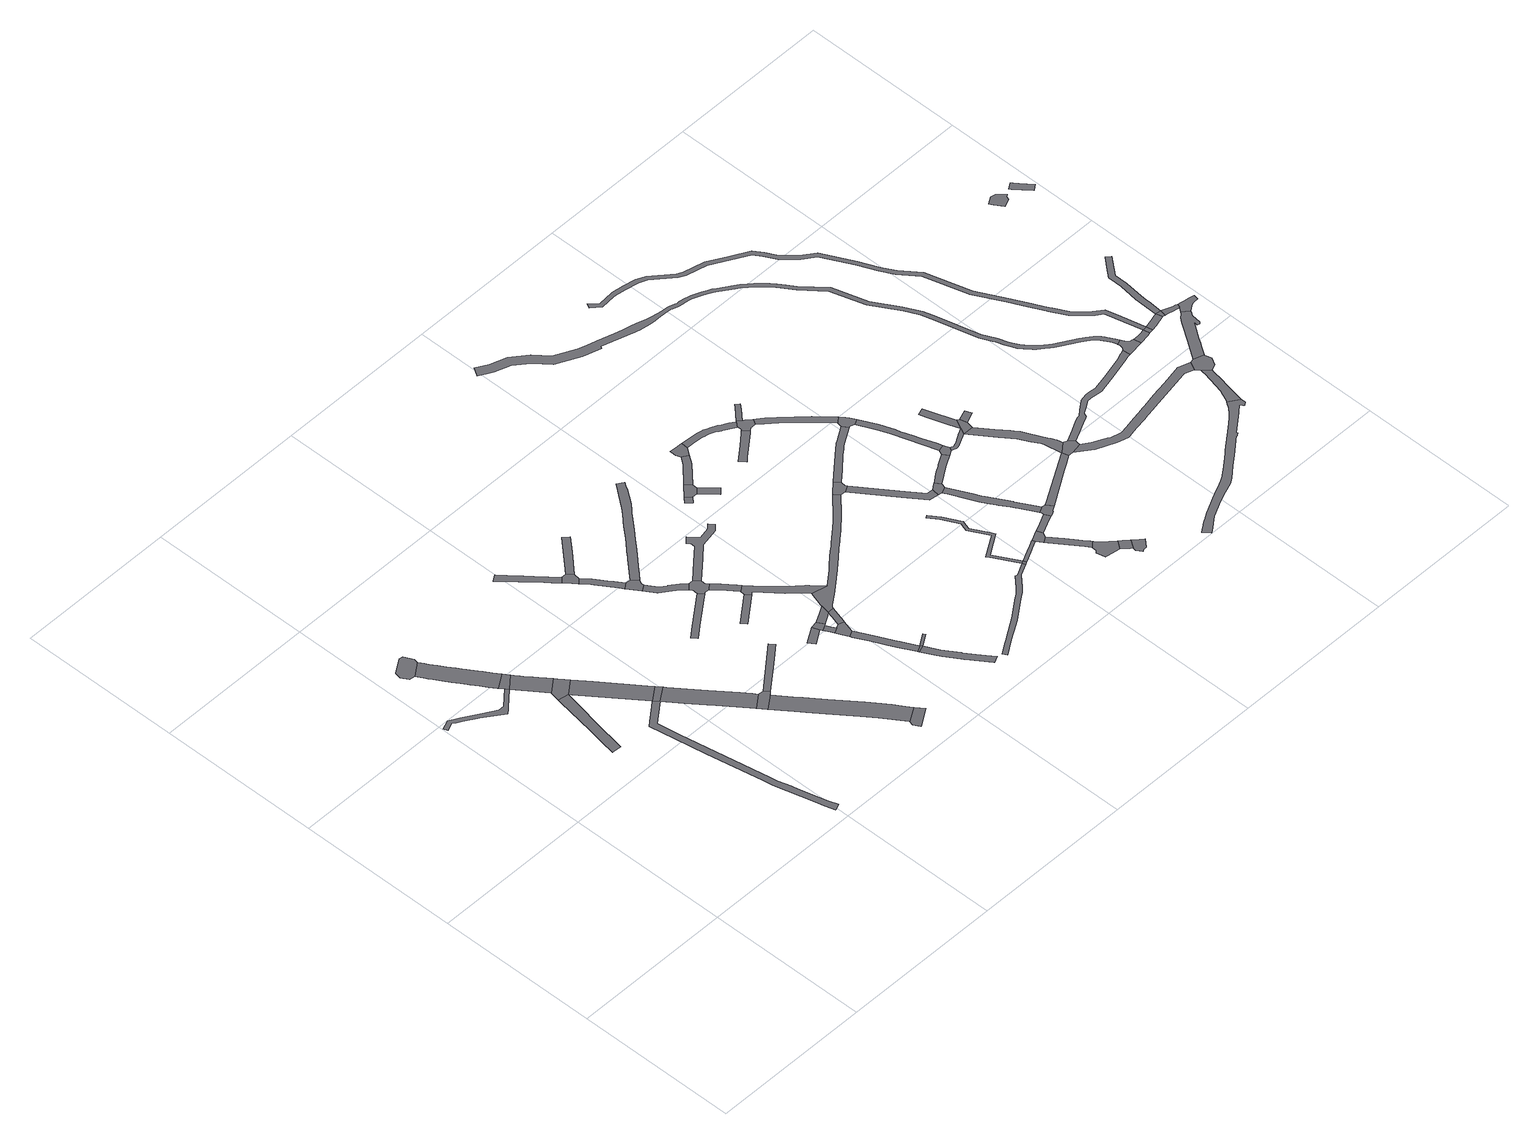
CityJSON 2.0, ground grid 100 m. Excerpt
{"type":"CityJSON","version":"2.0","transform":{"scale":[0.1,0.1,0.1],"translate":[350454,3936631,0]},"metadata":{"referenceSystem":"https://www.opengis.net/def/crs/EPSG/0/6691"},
"CityObjects":{
"road1":{"type":"Road","attributes":{"RoadStructureAttribute.sectionType":"1"},"geometry":[{"type":"MultiSurface","lod":"1","boundaries":[[[0,1,2,3,4,5,6,7,8,9,10,11,12,13,14,15,16,17,18]]]}]},
"road2":{"type":"Road","geometry":[{"type":"MultiSurface","lod":"1","boundaries":[[[19,20,21,22,23,24,25,26]]]}]},
"road3":{"type":"Road","attributes":{"function":"3","RoadStructureAttribute.sectionType":"1"},"geometry":[{"type":"MultiSurface","lod":"1","boundaries":[[[27,28,29,30,31,32,33,34,35,36,37,38,23,22,39,40,41,42,43,44,45,46,47,48,49,50,51,52]]]}]},
"road4":{"type":"Road","geometry":[{"type":"MultiSurface","lod":"1","boundaries":[[[53,52,51,11,10]]]}]},
"road5":{"type":"Road","attributes":{"function":"3","RoadStructureAttribute.sectionType":"1"},"geometry":[{"type":"MultiSurface","lod":"1","boundaries":[[[54,55,56,57,58,59,60,61,62,63,64,53,10]]]}]},
"road6":{"type":"Road","geometry":[{"type":"MultiSurface","lod":"1","boundaries":[[[65,66,67,57,56,68,69]]]}]},
"road7":{"type":"Road","attributes":{"function":"3","RoadStructureAttribute.sectionType":"1"},"geometry":[{"type":"MultiSurface","lod":"1","boundaries":[[[70,71,72,65,69,68,73,74,75,76,77,78,79,80,81,69,82,83,84]]]}]},
"road8":{"type":"Road","attributes":{"RoadStructureAttribute.sectionType":"1"},"geometry":[{"type":"MultiSurface","lod":"1","boundaries":[[[85,86,87,88,89,90,91,92,93,94,95,96,97,98,99,100,101,102,103,104,105,106,107,108,109,110,111,112,113,114,115,116,117,106,83]]]}]},
"road9":{"type":"Road","geometry":[{"type":"MultiSurface","lod":"1","boundaries":[[[83,106,117,84]]]}]},
"road10":{"type":"Road","geometry":[{"type":"MultiSurface","lod":"1","boundaries":[[[111,118,119,120,121,112]]]}]},
"road11":{"type":"Road","attributes":{"function":"3","RoadStructureAttribute.sectionType":"1"},"geometry":[{"type":"MultiSurface","lod":"1","boundaries":[[[122,123,124,125,126,127,128,129,119,118,130,131,132,133,134,135,136]]]}]},
"road12":{"type":"Road","attributes":{"RoadStructureAttribute.sectionType":"1"},"geometry":[{"type":"MultiSurface","lod":"1","boundaries":[[[120,137,138,139,140,121]]]}]},
"road13":{"type":"Road","attributes":{"RoadStructureAttribute.sectionType":"1"},"geometry":[{"type":"MultiSurface","lod":"1","boundaries":[[[141,142,143,144,145,146,147,148,149,150,151,152,153,154,155,156,157,158,159,160]]]}]},
"road14":{"type":"Road","geometry":[{"type":"MultiSurface","lod":"1","boundaries":[[[161,162,163,122,136,164,165]]]}]},
"road15":{"type":"Road","geometry":[{"type":"MultiSurface","lod":"1","boundaries":[[[166,151,150,167,168,169,170]]]}]},
"road16":{"type":"Road","attributes":{"RoadStructureAttribute.sectionType":"1"},"geometry":[{"type":"MultiSurface","lod":"1","boundaries":[[[171,172,173,174,169,168,175,176,177,178,179]]]}]},
"road17":{"type":"Road","attributes":{"RoadStructureAttribute.sectionType":"1"},"geometry":[{"type":"MultiSurface","lod":"1","boundaries":[[[180,181,182,183,184,185]]]}]},
"road18":{"type":"Road","geometry":[{"type":"MultiSurface","lod":"1","boundaries":[[[178,186,187,188,189,190,191,192,193,194,179]]]}]},
"road19":{"type":"Road","attributes":{"RoadStructureAttribute.sectionType":"1"},"geometry":[{"type":"MultiSurface","lod":"1","boundaries":[[[170,195,196,197,198,166]]]}]},
"road20":{"type":"Road","attributes":{"RoadStructureAttribute.sectionType":"1"},"geometry":[{"type":"MultiSurface","lod":"1","boundaries":[[[199,200,201,202,203,204,190,189,205,206,207,208,209,210,211]]]}]},
"road21":{"type":"Road","geometry":[{"type":"MultiSurface","lod":"1","boundaries":[[[212,213,214,215]]]}]},
"road22":{"type":"Road","geometry":[{"type":"MultiSurface","lod":"1","boundaries":[[[216,217,218,219]]]}]},
"road23":{"type":"Road","geometry":[{"type":"MultiSurface","lod":"1","boundaries":[[[220,221,185,184,222,223,224,225,226,227,199,211]]]}]},
"road24":{"type":"Road","geometry":[{"type":"MultiSurface","lod":"1","boundaries":[[[228,229,230,231,212,215]]]}]},
"road25":{"type":"Road","attributes":{"RoadStructureAttribute.sectionType":"1"},"geometry":[{"type":"MultiSurface","lod":"1","boundaries":[[[228,232,233,234,235,236,229]]]}]},
"road26":{"type":"Road","attributes":{"RoadStructureAttribute.sectionType":"1"},"geometry":[{"type":"MultiSurface","lod":"1","boundaries":[[[223,237,238,239,240,241,242,243,244,245,246,224]]]}]},
"road27":{"type":"Road","geometry":[{"type":"MultiSurface","lod":"1","boundaries":[[[234,233,247,248,249,250,251,252]]]}]},
"road28":{"type":"Road","attributes":{"RoadStructureAttribute.sectionType":"1"},"geometry":[{"type":"MultiSurface","lod":"1","boundaries":[[[253,254,255,256,250,249,257,258,259,260,261,262]]]}]},
"road29":{"type":"Road","geometry":[{"type":"MultiSurface","lod":"1","boundaries":[[[263,264,265,266,267,231,230,268,269,270]]]}]},
"road30":{"type":"Road","geometry":[{"type":"MultiSurface","lod":"1","boundaries":[[[261,271,272,262]]]}]},
"road31":{"type":"Road","attributes":{"RoadStructureAttribute.sectionType":"1"},"geometry":[{"type":"MultiSurface","lod":"1","boundaries":[[[273,274,252,251,275,276,277,278,270]]]}]},
"road32":{"type":"Road","attributes":{"RoadStructureAttribute.sectionType":"1"},"geometry":[{"type":"MultiSurface","lod":"1","boundaries":[[[271,279,280,281,282,283,284,285,286,287,288,289,290,291,292,293,294,295,272]]]}]},
"road33":{"type":"Road","geometry":[{"type":"MultiSurface","lod":"1","boundaries":[[[296,297,298,262,272]]]}]},
"road34":{"type":"Road","attributes":{"RoadStructureAttribute.sectionType":"1"},"geometry":[{"type":"MultiSurface","lod":"1","boundaries":[[[299,300,301,302,303,304,305,306,307,308,309,310,311,312,313,241,240,216,219]]]}]},
"road35":{"type":"Road","attributes":{"RoadStructureAttribute.sectionType":"1"},"geometry":[{"type":"MultiSurface","lod":"1","boundaries":[[[314,315,316,317,318,319,320,321,322,323,324,325,326,327,328,329,330,331,194,193,332,333,334,335,336,337,338,339,340,341,342,343,344,345,346,347,348,349,350,351,352,353]]]}]},
"road36":{"type":"Road","attributes":{"RoadStructureAttribute.sectionType":"1"},"geometry":[{"type":"MultiSurface","lod":"1","boundaries":[[[226,354,355,356,357,358,359,360,361,362,363,364,365,227]]]}]},
"road37":{"type":"Road","attributes":{"RoadStructureAttribute.sectionType":"1"},"geometry":[{"type":"MultiSurface","lod":"1","boundaries":[[[366,367,368,369]]]}]},
"road38":{"type":"Road","attributes":{"RoadStructureAttribute.sectionType":"1"},"geometry":[{"type":"MultiSurface","lod":"1","boundaries":[[[370,371,372,373,374,375,376,377,378,379,380,381,382,383,304,303,384,263,270,278,385,386,387,388,389,390,391,392,393,394,395,396,397,398,399]]]}]},
"road39":{"type":"Road","attributes":{"RoadStructureAttribute.sectionType":"1"},"geometry":[{"type":"MultiSurface","lod":"1","boundaries":[[[400,401,402,403,404,405,406,407,408,409,410,411,412,413,414,415,416,417,418,419,420,421]]]}]},
"road40":{"type":"Road","geometry":[{"type":"MultiSurface","lod":"1","boundaries":[[[422,423,424,369,368,425]]]}]},
"road41":{"type":"Road","geometry":[{"type":"MultiSurface","lod":"1","boundaries":[[[426,427,422,425]]]}]},
"road42":{"type":"Road","attributes":{"RoadStructureAttribute.sectionType":"1"},"geometry":[{"type":"MultiSurface","lod":"1","boundaries":[[[428,424,423,429,430,431]]]}]},
"road43":{"type":"Road","geometry":[{"type":"MultiSurface","lod":"1","boundaries":[[[432,433,434,435,431,430,436,437]]]}]},
"road44":{"type":"Road","geometry":[{"type":"MultiSurface","lod":"1","boundaries":[[[410,409,438,439,440]]]}]},
"road45":{"type":"Road","geometry":[{"type":"MultiSurface","lod":"1","boundaries":[[[441,442,370,399,443,444,445,446]]]}]},
"road46":{"type":"Road","attributes":{"RoadStructureAttribute.sectionType":"1"},"geometry":[{"type":"MultiSurface","lod":"1","boundaries":[[[447,448,449,450,451,452,453,454,455,456,457,458,459,460,461,462,463,464,465,410,440]]]}]},
"road47":{"type":"Road","attributes":{"RoadStructureAttribute.sectionType":"1"},"geometry":[{"type":"MultiSurface","lod":"1","boundaries":[[[466,467,468,469,470,471,472,473,474,475,476,440,439]]]}]},
"road48":{"type":"Road","attributes":{"RoadStructureAttribute.sectionType":"1"},"geometry":[{"type":"MultiSurface","lod":"1","boundaries":[[[477,478,479,480,481,482,483,484,485]]]}]},
"road49":{"type":"Road","attributes":{"RoadStructureAttribute.sectionType":"1"},"geometry":[{"type":"MultiSurface","lod":"1","boundaries":[[[436,486,487,488,489,490,491,492,493,494,495,496,497,498,499,500,501,502,503,504,505,506,507,508,509,510,511,512,437]]]}]},
"road50":{"type":"Road","attributes":{"RoadStructureAttribute.sectionType":"1"},"geometry":[{"type":"MultiSurface","lod":"1","boundaries":[[[513,514,515,516,444,443,517,518,519]]]}]},
"road51":{"type":"Road","geometry":[{"type":"MultiSurface","lod":"1","boundaries":[[[520,521,470,469,522,523]]]}]},
"road52":{"type":"Road","attributes":{"RoadStructureAttribute.sectionType":"1"},"geometry":[{"type":"MultiSurface","lod":"1","boundaries":[[[522,524,525,526,527,528,529,530,531,523]]]}]},
"road53":{"type":"Road","geometry":[{"type":"MultiSurface","lod":"1","boundaries":[[[498,497,532,533,477,485,534,535,536,537,538,539]]]}]},
"road54":{"type":"Road","attributes":{"RoadStructureAttribute.sectionType":"1"},"geometry":[{"type":"MultiSurface","lod":"1","boundaries":[[[540,541,542,543,544,545,546,547,548,549,550,551,552,553,441,446]]]}]},
"road55":{"type":"Road","geometry":[{"type":"MultiSurface","lod":"1","boundaries":[[[554,555,556,557,513,519,558]]]}]},
"road56":{"type":"Road","attributes":{"RoadStructureAttribute.sectionType":"1"},"geometry":[{"type":"MultiSurface","lod":"1","boundaries":[[[559,560,521,520,561,562,563,564]]]}]},
"road57":{"type":"Road","geometry":[{"type":"MultiSurface","lod":"1","boundaries":[[[565,566,567,568,569,570,571,572,573,574,575,527,526]]]}]},
"road58":{"type":"Road","geometry":[{"type":"MultiSurface","lod":"1","boundaries":[[[538,576,577,578,579,539]]]}]},
"road59":{"type":"Road","attributes":{"RoadStructureAttribute.sectionType":"1"},"geometry":[{"type":"MultiSurface","lod":"1","boundaries":[[[580,581,582,583,584,585,586,587,588,589,590,591,592,593,594,595,596,597,598,554,558]]]}]},
"road60":{"type":"Road","attributes":{"RoadStructureAttribute.sectionType":"1"},"geometry":[{"type":"MultiSurface","lod":"1","boundaries":[[[599,600,601,602,571,570,603,604]]]}]},
"road61":{"type":"Road","attributes":{"RoadStructureAttribute.sectionType":"1"},"geometry":[{"type":"MultiSurface","lod":"1","boundaries":[[[535,605,606,607,608,609,610,611,612,613,614,615,616,617,618,619,620,621,622,623,624,625,626,627,628,629,630,536]]]}]},
"road62":{"type":"Road","geometry":[{"type":"MultiSurface","lod":"1","boundaries":[[[631,632,633,599,604,634,635,636,637]]]}]},
"road63":{"type":"Road","geometry":[{"type":"MultiSurface","lod":"1","boundaries":[[[638,639,640,641,642,643,592,591,644,559,564]]]}]},
"road64":{"type":"Road","attributes":{"RoadStructureAttribute.sectionType":"1"},"geometry":[{"type":"MultiSurface","lod":"1","boundaries":[[[645,646,647,648,649,650,651,652,653,654,556,555]]]}]},
"road65":{"type":"Road","geometry":[{"type":"MultiSurface","lod":"1","boundaries":[[[655,656,657,617,616,548,547,658,659]]]}]},
"road66":{"type":"Road","attributes":{"RoadStructureAttribute.sectionType":"1"},"geometry":[{"type":"MultiSurface","lod":"1","boundaries":[[[660,661,662,663,664,665,666,667,668,669,670,671,672,673,655,659]]]}]},
"road67":{"type":"Road","geometry":[{"type":"MultiSurface","lod":"1","boundaries":[[[674,675,676,665,664,649,648]]]}]},
"road68":{"type":"Road","attributes":{"RoadStructureAttribute.sectionType":"1"},"geometry":[{"type":"MultiSurface","lod":"1","boundaries":[[[677,678,642,641,679,680,681,682]]]}]},
"road69":{"type":"Road","attributes":{"RoadStructureAttribute.sectionType":"1"},"geometry":[{"type":"MultiSurface","lod":"1","boundaries":[[[683,684,685,686,687,688,689,675,674,690,691,692,693,694]]]}]},
"road70":{"type":"Road","attributes":{"RoadStructureAttribute.sectionType":"1"},"geometry":[{"type":"MultiSurface","lod":"1","boundaries":[[[695,696,697,698,699,700,683,701]]]}]},
"road71":{"type":"Road","geometry":[{"type":"MultiSurface","lod":"1","boundaries":[[[702,701,683,694,703,704]]]}]},
"road72":{"type":"Road","attributes":{"RoadStructureAttribute.sectionType":"1"},"geometry":[{"type":"MultiSurface","lod":"1","boundaries":[[[705,706,707,708,709,710,711,712,713,714,715,716,703,694,717,718,719,720,721,722,682]]]}]},
"road73":{"type":"Road","attributes":{"RoadStructureAttribute.sectionType":"1"},"geometry":[{"type":"MultiSurface","lod":"1","boundaries":[[[723,724,725,726,727,728,729,730,731,732,733,734,735,736,737,738,739,740,741,742,743,744,745,746,747,748,749,750,751,752,753,754,755,756,757,758,759,760,761,762,763,764,765,766,767,768,769,770,771,772,773,774,775,776,777,778,779,780,781,782,783,784,785,786,787,788,789,790,791,792,793,794,795,796,797,798,799,800,801,802,803,804,805,806,807,808,809,810,811,812,813,814,815,816,817,818,819,820,821,822,823,824,825,826,827,828,829,830,831,832,833,834,835,836,837,838,839,840,841,842,843,844,845,846,847,848,849,850,851,852,853,854,855,856,857,858,859,860,861,862,863,864,865,866,867,868,869,870,871,872]]]}]},
"road74":{"type":"Road","attributes":{"RoadStructureAttribute.sectionType":"1"},"geometry":[{"type":"MultiSurface","lod":"1","boundaries":[[[873,874,702,704]]]}]},
"road75":{"type":"Road","geometry":[{"type":"MultiSurface","lod":"1","boundaries":[[[875,876,877,878,879,705,682,681,880]]]}]},
"road76":{"type":"Road","attributes":{"RoadStructureAttribute.sectionType":"1"},"geometry":[{"type":"MultiSurface","lod":"1","boundaries":[[[881,882,883,884,885,886,887,888,889,890,891,892,893,894,895,896,897,898,899,900,901,902,903,904,905,906,907,908,909,910,911,912,913,914,915,916,917,918,919,920,921,922,923,924,925,926,927,928]]]}]},
"road77":{"type":"Road","attributes":{"RoadStructureAttribute.sectionType":"1"},"geometry":[{"type":"MultiSurface","lod":"1","boundaries":[[[929,930,931,932,933,934,935,936,937,938,939,940,941,942,943,944,945,946,947,948,949,950,951,952,953,954,955,956,957,958,959,960,961,962,963,964,965,966,967,968,969,970,971,972,973,974,975,976,977,978,979,980,981,982,983,984,985,986,987,988,989,990,991,992,993,994,995,996]]]}]},
"road78":{"type":"Road","attributes":{"RoadStructureAttribute.sectionType":"1"},"geometry":[{"type":"MultiSurface","lod":"1","boundaries":[[[997,998,999,1000,1001,1002,1003,1004,1005,1006,1007,1008,1009,1010,1011,1012,1013,1014,1015,1016,1017,875,880,1018,1019,1020,1021,1022,1023,1024,1025,1026,1027,1028,1029,1030,1031,1032,1033,1034,1035,1036]]]}]},
"road79":{"type":"Road","attributes":{"RoadStructureAttribute.sectionType":"1"},"geometry":[{"type":"MultiSurface","lod":"1","boundaries":[[[878,1037,1038,1039,1040,1041,1042,1043,1044,1045,1046,1047,1048,1049,1050,1051,1052,1053,1054,1055,1056,1057,1058,1059,1060,1061,1062,1063,1064,1065,1066,1067,1068,1069,1070,879]]]}]},
"road80":{"type":"Road","geometry":[{"type":"MultiSurface","lod":"1","boundaries":[[[1071,1072,1073,1074,1075,1076,1077,1078,900,899,1079,1080,1081,1082,1083,1084,1085]]]}]},
"road81":{"type":"Road","geometry":[{"type":"MultiSurface","lod":"1","boundaries":[[[1086,1087,1088,1089,1090,1091,1092,799,798,1093,1094,1095,1096,1097,1054,1053,1098]]]}]},
"road82":{"type":"Road","geometry":[{"type":"MultiSurface","lod":"1","boundaries":[[[1099,1071,1085,1100,1101,1102,1103,1104,1105,1106,997,1036]]]}]},
"road83":{"type":"Road","attributes":{"RoadStructureAttribute.sectionType":"1"},"geometry":[{"type":"MultiSurface","lod":"1","boundaries":[[[1107,1108,996,1109,1110,1086,1098]]]}]},
"road84":{"type":"Road","geometry":[{"type":"MultiSurface","lod":"1","boundaries":[[[1108,1111,929,996]]]}]},
"road85":{"type":"Road","attributes":{"RoadStructureAttribute.sectionType":"1"},"geometry":[{"type":"MultiSurface","lod":"1","boundaries":[[[1112,1113,929,1111,1114,1115]]]}]},
"road86":{"type":"Road","attributes":{"RoadStructureAttribute.sectionType":"1"},"geometry":[{"type":"MultiSurface","lod":"1","boundaries":[[[1116,1117,1118,1119,1120,1121,1122,1123,1106,1105,1124,1125,1126,1127,1128,1129,1130,1131,1132,1133,1134,1135,1136,1137]]]}]},
"road87":{"type":"Road","geometry":[{"type":"MultiSurface","lod":"1","boundaries":[[[1138,1112,1115,1139]]]}]},
"road88":{"type":"Road","attributes":{"RoadStructureAttribute.sectionType":"1"},"geometry":[{"type":"MultiSurface","lod":"1","boundaries":[[[1140,1141,1142,1143,1144,1145,1146,1147,1138,1139]]]}]},
"road89":{"type":"Road","attributes":{"RoadStructureAttribute.sectionType":"1"},"geometry":[{"type":"MultiSurface","lod":"1","boundaries":[[[1138,1148,1149,1150,1151,1152,1153,1154,1155,1156,1157,1158,1159,1160,1161,1112]]]}]},
"road90":{"type":"Road","geometry":[{"type":"MultiSurface","lod":"1","boundaries":[[[1162,1163,1164,1165,1166,1143,1142,1137,1136,1167,1168,1169,1170,1171,1172]]]}]},
"road91":{"type":"Road","geometry":[{"type":"MultiSurface","lod":"1","boundaries":[[[1173,1174,1175,1176,1177,1178,1179,1180]]]}]},
"road92":{"type":"Road","attributes":{"RoadStructureAttribute.sectionType":"1"},"geometry":[{"type":"MultiSurface","lod":"1","boundaries":[[[1181,1182,1183,1184,1185,1186,1187,1188]]]}]}
},
"vertices":[
[18,1949,0],[46,1962,0],[64,1970,0],[86,1956,0],[114,1940,0],[186,1897,0],[197,1891,0],[317,1803,0],[338,1820,0],[351,1831,0],[451,1917,0],[437,1936,0],[340,1855,0],[307,1854,0],[231,1902,0],[183,1930,0],[124,1965,0],[66,1999,0],[7,1977,0],
[128,2430,0],[122,2392,0],[147,2347,0],[179,2343,0],[262,2401,0],[268,2430,0],[240,2484,0],[215,2489,0],
[503,2024,0],[476,2065,0],[450,2106,0],[448,2108,0],[423,2147,0],[402,2180,0],[397,2188,0],[371,2229,0],[345,2270,0],[318,2311,0],[294,2350,0],[281,2371,0],[179,2342,0],[204,2300,0],[217,2279,0],[230,2257,0],[256,2215,0],[282,2173,0],[308,2132,0],[328,2100,0],[335,2090,0],[362,2048,0],[389,2007,0],[416,1966,0],[417,1965,0],[504,2023,0],
[531,1984,0],
[492,1866,0],[493,1864,0],[582,1739,0],[666,1803,0],[643,1833,0],[617,1865,0],[599,1889,0],[591,1899,0],[569,1928,0],[558,1944,0],[551,1954,0],
[720,1732,0],[701,1756,0],[691,1769,0],[572,1680,0],[636,1668,0],
[965,1409,0],[791,1638,0],[769,1667,0],[568,1657,0],[525,1405,0],[507,1307,0],[491,1213,0],[495,1213,0],[548,1209,0],[589,1424,0],[613,1548,0],[622,1593,0],[649,1651,0],[905,1314,0],[989,1378,0],
[870,1287,0],[787,1223,0],[759,1202,0],[785,1039,0],[820,848,0],[883,497,0],[895,435,0],[958,192,0],[971,139,0],[974,130,0],[989,77,0],[1029,90,0],[1027,97,0],[1011,149,0],[996,202,0],[964,325,0],[954,364,0],[933,443,0],[926,486,0],[824,1047,0],[802,1185,0],[929,1282,0],[1008,1179,0],[1080,1084,0],[1087,1075,0],[1217,904,0],[1236,879,0],[1319,942,0],[1300,968,0],[1260,1021,0],[1159,1154,0],[1026,1328,0],[1016,1341,0],
[1273,829,0],[1357,893,0],[1376,908,0],[1352,938,0],
[1808,284,0],[1784,320,0],[1743,381,0],[1712,426,0],[1660,495,0],[1539,654,0],[1461,756,0],[1446,775,0],[1359,717,0],[1396,668,0],[1459,585,0],[1569,441,0],[1569,440,0],[1627,365,0],[1719,228,0],
[1511,1015,0],[1587,1075,0],[1642,1119,0],[1617,1151,0],
[1049,2414,0],[1050,2412,0],[1067,2393,0],[1077,2380,0],[1131,2323,0],[1140,2311,0],[1163,2280,0],[1166,2276,0],[1173,2269,0],[1197,2242,0],[1226,2268,0],[1213,2285,0],[1182,2322,0],[1173,2334,0],[1170,2337,0],[1097,2422,0],[1083,2438,0],[1081,2441,0],[998,2537,0],[961,2511,0],
[1745,166,0],[1757,173,0],[1844,231,0],[1713,200,0],[1735,161,0],
[1258,2269,0],[1212,2225,0],[1254,2173,0],[1283,2200,0],[1287,2234,0],
[1391,2050,0],[1385,2060,0],[1327,2147,0],[1324,2151,0],[1296,2121,0],[1305,2108,0],[1377,1997,0],[1393,1973,0],[1427,1997,0],
[1439,1529,0],[1372,1478,0],[1396,1446,0],[1468,1501,0],[1653,1640,0],[1628,1672,0],
[1406,1955,0],[1407,1954,0],[1409,1951,0],[1446,1894,0],[1481,1917,0],[1482,1931,0],[1483,1946,0],[1495,1959,0],[1458,1993,0],
[1398,2355,0],[1471,2436,0],[1438,2466,0],[1305,2320,0],
[1648,1750,0],[1617,1783,0],[1565,1822,0],[1563,1823,0],[1547,1835,0],[1524,1852,0],[1490,1827,0],[1493,1823,0],[1567,1768,0],[1569,1767,0],[1591,1749,0],[1592,1748,0],[1617,1721,0],
[1862,1067,0],[1763,1008,0],[1790,967,0],[1878,1024,0],
[1793,1489,0],[1625,1359,0],[1650,1328,0],[1818,1457,0],
[1628,1709,0],[1631,1707,0],[1661,1647,0],[1689,1644,0],[1721,1673,0],[1708,1687,0],[1710,1717,0],[1678,1749,0],
[1885,1010,0],[1919,1026,0],[1928,1032,0],[1903,1073,0],
[1904,971,0],[1914,951,0],[1948,967,0],[1947,968,0],[1934,996,0],
[1693,1640,0],[1729,1601,0],[1730,1599,0],[1797,1516,0],[1832,1542,0],[1816,1563,0],[1816,1564,0],[1812,1568,0],[1764,1628,0],[1726,1667,0],
[1928,921,0],[1933,911,0],[1949,877,0],[1988,896,0],[2008,970,0],[1974,980,0],
[2102,661,0],[2100,665,0],[2037,794,0],[2017,837,0],[1955,864,0],[1998,777,0],[2037,694,0],[2064,642,0],[2115,543,0],[2153,563,0],
[2010,1133,0],[2009,1132,0],[1996,1125,0],[1967,1109,0],[1904,1074,0],[1940,1039,0],[1979,1063,0],[1999,1076,0],
[2119,535,0],[2161,550,0],
[1983,1015,0],[1980,1004,0],[2011,981,0],[2016,999,0],[2018,1008,0],[2037,1078,0],
[2162,450,0],[2163,448,0],[2178,424,0],[2233,341,0],[2241,325,0],[2242,322,0],[2243,321,0],[2333,195,0],[2334,194,0],[2374,214,0],[2373,215,0],[2339,265,0],[2309,307,0],[2268,366,0],[2265,371,0],[2215,446,0],[2205,464,0],
[2233,595,0],[2225,608,0],[2174,576,0],
[1833,1471,0],[1838,1464,0],[1945,1336,0],[2002,1277,0],[2042,1234,0],[2135,1211,0],[2074,1283,0],[2065,1292,0],[2059,1298,0],[1983,1367,0],[1971,1380,0],[1962,1390,0],[1920,1436,0],[1871,1490,0],[1866,1496,0],
[1816,2392,0],[1809,2384,0],[1793,2365,0],[1792,2364,0],[1773,2343,0],[1749,2315,0],[1740,2306,0],[1720,2284,0],[1703,2266,0],[1702,2265,0],[1661,2217,0],[1637,2191,0],[1626,2178,0],[1611,2163,0],[1610,2162,0],[1598,2148,0],[1569,2116,0],[1562,2109,0],[1523,1989,0],[1526,1993,0],[1539,2007,0],[1590,2063,0],[1591,2064,0],[1640,2117,0],[1641,2118,0],[1691,2174,0],[1739,2228,0],[1751,2242,0],[1753,2244,0],[1803,2301,0],[1815,2315,0],[1828,2328,0],[1833,2333,0],[1840,2341,0],[1854,2356,0],[1861,2364,0],[1925,2454,0],[1931,2464,0],[1954,2496,0],[1913,2519,0],
[1833,1824,0],[1907,1888,0],[2023,1912,0],[2058,1943,0],[2032,1973,0],[2004,1949,0],[1935,1935,0],[1886,1991,0],[1852,1961,0],[1869,1943,0],[1866,1913,0],[1782,1839,0],
[2058,2165,0],[2089,2133,0],[2119,2163,0],[2088,2195,0],
[2635,1641,0],[2596,1603,0],[2556,1562,0],[2502,1513,0],[2496,1507,0],[2458,1476,0],[2373,1407,0],[2366,1401,0],[2365,1400,0],[2337,1377,0],[2332,1373,0],[2253,1306,0],[2233,1290,0],[2225,1283,0],[2014,1143,0],[2046,1092,0],[2054,1098,0],[2114,1143,0],[2183,1194,0],[2253,1252,0],[2320,1307,0],[2373,1351,0],[2390,1365,0],[2413,1383,0],[2456,1419,0],[2467,1427,0],[2563,1511,0],[2585,1534,0],[2637,1587,0],[2662,1609,0],
[2511,240,0],[2605,296,0],[2635,316,0],[2743,393,0],[2774,415,0],[2798,431,0],[2817,450,0],[2827,460,0],[2888,523,0],[2961,559,0],[2953,576,0],[2877,538,0],[2862,541,0],[2802,480,0],[2772,450,0],[2748,434,0],[2626,345,0],[2511,274,0],[2496,265,0],[2466,246,0],[2404,207,0],[2420,183,0],
[2181,2194,0],[2182,2224,0],[2150,2256,0],[2149,2162,0],
[2235,2070,0],[2268,2101,0],
[2256,2360,0],[2291,2331,0],[2326,2381,0],[2289,2407,0],
[2317,2471,0],[2315,2471,0],[2278,2473,0],[2276,2434,0],[2358,2428,0],[2361,2469,0],
[2969,563,0],[2977,567,0],[2969,584,0],
[2701,1698,0],[2646,1652,0],[2692,1606,0],[2732,1628,0],[2726,1636,0],[2728,1666,0],
[2882,742,0],[3013,824,0],[2998,854,0],[2945,954,0],[2946,957,0],[2958,997,0],[2961,1008,0],[2959,1012,0],[2905,1114,0],[2862,1178,0],[2847,1166,0],[2889,1105,0],[2942,1006,0],[2939,999,0],[2937,992,0],[2925,952,0],[2989,831,0],[2857,748,0],[2862,740,0],
[3041,599,0],[3047,602,0],[3066,611,0],[3116,636,0],[3108,652,0],[3104,651,0],[3100,649,0],[3099,649,0],[3062,630,0],[3058,628,0],[3033,616,0],
[2643,2305,0],[2626,2291,0],[2559,2235,0],[2468,2165,0],[2498,2128,0],[2525,2152,0],[2614,2220,0],[2663,2260,0],[2673,2268,0],
[2402,2426,0],[2461,2422,0],[2486,2415,0],[2491,2414,0],[2510,2410,0],[2542,2397,0],[2556,2389,0],[2559,2387,0],[2572,2379,0],[2574,2379,0],[2576,2377,0],[2646,2337,0],[2671,2367,0],[2638,2388,0],[2593,2414,0],[2592,2414,0],[2584,2419,0],[2553,2436,0],[2521,2448,0],[2520,2448,0],[2509,2452,0],[2505,2453,0],[2504,2453,0],[2497,2455,0],[2475,2460,0],[2391,2467,0],[2389,2467,0],
[3017,1280,0],[2979,1284,0],[2892,1404,0],[2780,1561,0],[2867,1362,0],[2954,1242,0],[3012,1235,0],
[3189,647,0],[3173,682,0],[3142,598,0],[3174,620,0],
[3155,578,0],[3268,418,0],[3289,388,0],[3320,418,0],[3313,427,0],[3303,441,0],[3276,478,0],[3233,539,0],
[2648,2335,0],[2648,2309,0],[2689,2282,0],[2723,2282,0],[2744,2316,0],[2711,2342,0],[2697,2351,0],[2675,2371,0],
[2795,1724,0],[2878,1796,0],[2909,1820,0],[2928,1835,0],[2939,1843,0],[2940,1844,0],[2941,1845,0],[3045,1907,0],[3022,1944,0],[2932,1888,0],[2915,1878,0],[2913,1877,0],[2884,1853,0],[2741,1732,0],
[3074,1247,0],[3083,1276,0],[3059,1309,0],[3050,1303,0],[3036,1232,0],
[3288,737,0],[3200,694,0],[3251,675,0],[3278,687,0],[3287,691,0],[3305,699,0],
[3285,358,0],[3273,346,0],[3286,288,0],[3297,290,0],[3331,282,0],[3379,274,0],[3414,322,0],[3345,385,0],[3339,390,0],[3333,398,0],[3323,413,0],
[2752,2410,0],[2779,2440,0],[2757,2460,0],[2742,2443,0],
[3049,1203,0],[3095,1104,0],[3123,1044,0],[3128,1033,0],[3143,1006,0],[3151,993,0],[3168,963,0],[3173,954,0],[3207,899,0],[3221,875,0],[3224,871,0],[3284,761,0],[3319,780,0],[3277,858,0],[3246,913,0],[3244,916,0],[3169,1050,0],[3166,1056,0],[3139,1115,0],
[3466,277,0],[3465,278,0],[3448,292,0],[3434,305,0],[3420,237,0],[3430,228,0],
[2759,2251,0],[2778,2235,0],[2784,2230,0],[2787,2227,0],[2801,2214,0],[2802,2213,0],[2816,2201,0],[2817,2200,0],[2935,2080,0],[2940,2075,0],[2941,2074,0],[3027,1973,0],[3061,2001,0],[3045,2020,0],[3003,2064,0],[2969,2104,0],[2914,2159,0],[2904,2168,0],[2888,2184,0],[2875,2197,0],[2839,2233,0],[2808,2262,0],[2794,2275,0],[2793,2276,0],[2776,2291,0],[2760,2303,0],
[3523,226,0],[3501,246,0],[3472,271,0],[3429,208,0],[3451,174,0],[3463,182,0],[3483,181,0],
[3317,704,0],[3337,716,0],[3340,720,0],[3371,738,0],[3344,777,0],[3337,776,0],[3288,754,0],
[3119,1301,0],[3147,1321,0],[3194,1348,0],[3258,1385,0],[3237,1421,0],[3168,1381,0],[3160,1376,0],[3125,1356,0],[3096,1335,0],[3070,1317,0],
[3115,1918,0],[3097,1954,0],[3084,1973,0],[3054,1912,0],[3080,1901,0],
[3128,1798,0],[3133,1788,0],[3158,1723,0],[3191,1626,0],[3249,1450,0],[3288,1463,0],[3276,1498,0],[3247,1580,0],[3229,1633,0],[3222,1654,0],[3216,1668,0],[3208,1690,0],[3200,1722,0],[3167,1809,0],
[3293,1405,0],[3303,1425,0],[3299,1427,0],
[3563,905,0],[3369,791,0],[3592,873,0],[3630,896,0],[3688,931,0],[3676,970,0],
[3441,1478,0],[3431,1470,0],[3423,1466,0],[3408,1459,0],[3345,1423,0],[3340,1421,0],[3322,1416,0],[3320,1393,0],[3329,1395,0],[3345,1399,0],[3348,1401,0],[3421,1438,0],
[3462,1553,0],[3422,1670,0],[3405,1720,0],[3363,1705,0],[3378,1661,0],[3419,1539,0],[3469,1534,0],
[3484,1525,0],[3486,1438,0],[3497,1482,0],
[3734,1017,0],[3730,1033,0],[3725,1054,0],[3724,1056,0],[3711,1084,0],[3708,1089,0],[3687,1132,0],[3652,1205,0],[3638,1234,0],[3617,1262,0],[3607,1276,0],[3557,1343,0],[3530,1288,0],[3570,1233,0],[3588,1209,0],[3623,1142,0],[3650,1094,0],[3658,1079,0],
[2026,3560,0],[2063,3539,0],[2158,3505,0],[2242,3439,0],[2317,3348,0],[2462,3276,0],[2553,3248,0],[2572,3243,0],[2579,3256,0],[2608,3249,0],[2615,3248,0],[2782,3195,0],[2808,3187,0],[2825,3185,0],[2877,3176,0],[2898,3176,0],[2954,3176,0],[2977,3174,0],[3011,3172,0],[3025,3170,0],[3035,3167,0],[3063,3157,0],[3076,3154,0],[3094,3152,0],[3137,3146,0],[3148,3144,0],[3164,3139,0],[3188,3130,0],[3219,3116,0],[3247,3103,0],[3268,3092,0],[3291,3077,0],[3364,3027,0],[3389,3008,0],[3419,2984,0],[3444,2962,0],[3463,2944,0],[3481,2925,0],[3484,2921,0],[3497,2904,0],[3519,2876,0],[3545,2839,0],[3579,2784,0],[3690,2654,0],[3751,2443,0],[3846,2287,0],[3852,2273,0],[3893,2188,0],[3910,2128,0],[3981,1855,0],[4013,1783,0],[4019,1769,0],[4036,1723,0],[4048,1691,0],[4065,1655,0],[4085,1628,0],[4114,1592,0],[4128,1577,0],[4129,1576,0],[4161,1548,0],[4184,1530,0],[4202,1517,0],[4235,1497,0],[4324,1444,0],[4353,1426,0],[4368,1414,0],[4383,1401,0],[4395,1388,0],[4406,1375,0],[4415,1361,0],[4424,1344,0],[4437,1319,0],[4440,1315,0],[4441,1312,0],[4446,1296,0],[4447,1290,0],[4475,1304,0],[4464,1327,0],[4450,1353,0],[4448,1357,0],[4438,1376,0],[4427,1391,0],[4415,1406,0],[4401,1420,0],[4385,1435,0],[4368,1448,0],[4338,1467,0],[4249,1520,0],[4217,1540,0],[4200,1551,0],[4178,1569,0],[4153,1591,0],[4146,1596,0],[4134,1609,0],[4107,1645,0],[4091,1666,0],[4073,1702,0],[4065,1723,0],[4045,1779,0],[4041,1788,0],[4007,1864,0],[3937,2135,0],[3918,2198,0],[3891,2256,0],[3870,2300,0],[3776,2454,0],[3715,2667,0],[3598,2804,0],[3566,2853,0],[3539,2891,0],[3517,2920,0],[3513,2925,0],[3500,2941,0],[3481,2961,0],[3461,2981,0],[3436,3003,0],[3405,3028,0],[3379,3048,0],[3304,3098,0],[3281,3113,0],[3259,3125,0],[3230,3139,0],[3198,3153,0],[3172,3162,0],[3154,3168,0],[3141,3171,0],[3097,3177,0],[3081,3178,0],[3070,3181,0],[3042,3191,0],[3030,3194,0],[3013,3196,0],[2979,3198,0],[2958,3201,0],[2916,3209,0],[2885,3217,0],[2848,3227,0],[2801,3240,0],[2752,3254,0],[2700,3268,0],[2593,3299,0],[2589,3300,0],[2542,3314,0],[2483,3332,0],[2355,3396,0],[2284,3482,0],[2188,3559,0],[2088,3594,0],[2013,3636,0],[1983,3584,0],
[3563,1507,0],[3547,1549,0],
[3783,943,0],[3785,957,0],[3785,958,0],[3787,974,0],[3759,1006,0],[3716,931,0],
[3791,2,0],[3804,11,0],[3889,75,0],[3991,125,0],[4052,149,0],[4116,174,0],[4150,195,0],[4219,250,0],[4280,299,0],[4389,387,0],[4393,381,0],[4412,396,0],[4408,402,0],[4519,491,0],[4564,528,0],[4575,511,0],[4580,504,0],[4600,518,0],[4598,546,0],[4533,589,0],[4525,577,0],[4515,562,0],[4509,553,0],[4481,521,0],[4459,501,0],[4452,496,0],[4433,481,0],[4429,478,0],[4360,423,0],[4276,357,0],[4258,342,0],[4184,284,0],[4133,246,0],[4127,242,0],[4099,225,0],[4043,198,0],[4033,194,0],[4008,182,0],[3976,167,0],[3904,133,0],[3879,118,0],[3836,94,0],[3831,91,0],[3819,84,0],[3806,76,0],[3802,73,0],[3789,64,0],[3761,43,0],
[4639,1268,0],[4601,1435,0],[4580,1508,0],[4528,1547,0],[4525,1548,0],[4445,1637,0],[4402,1719,0],[4392,1737,0],[4391,1738,0],[4339,1845,0],[4294,1936,0],[4205,2108,0],[4203,2117,0],[4127,2385,0],[4041,2498,0],[3998,2579,0],[3947,2695,0],[3849,2888,0],[3772,2943,0],[3761,2954,0],[3697,3024,0],[3660,3093,0],[3623,3150,0],[3514,3209,0],[3398,3275,0],[3268,3305,0],[3234,3324,0],[3112,3428,0],[3057,3452,0],[2978,3467,0],[2905,3480,0],[2900,3480,0],[2805,3472,0],[2754,3517,0],[2741,3491,0],[2795,3443,0],[2888,3451,0],[2902,3452,0],[2964,3441,0],[3051,3424,0],[3097,3404,0],[3219,3301,0],[3258,3279,0],[3387,3250,0],[3501,3185,0],[3603,3129,0],[3636,3079,0],[3674,3008,0],[3728,2950,0],[3754,2922,0],[3828,2869,0],[3922,2683,0],[3973,2567,0],[4017,2483,0],[4102,2372,0],[4170,2132,0],[4178,2102,0],[4270,1923,0],[4311,1839,0],[4367,1726,0],[4369,1723,0],[4370,1719,0],[4423,1621,0],[4507,1527,0],[4517,1520,0],[4556,1492,0],[4574,1428,0],[4612,1262,0],
[4612,922,0],[4561,939,0],[4556,941,0],[4539,947,0],[4491,937,0],[4481,935,0],[4464,932,0],[4408,921,0],[4309,902,0],[4218,884,0],[4192,879,0],[4184,877,0],[4117,864,0],[4090,859,0],[4041,849,0],[3997,840,0],[3996,840,0],[3933,857,0],[3917,867,0],[3900,875,0],[3837,906,0],[3814,860,0],[3864,838,0],[3930,809,0],[3942,805,0],[3998,790,0],[4035,798,0],[4037,798,0],[4129,814,0],[4153,819,0],[4155,819,0],[4347,856,0],[4352,857,0],[4354,858,0],[4480,882,0],[4520,890,0],[4530,892,0],[4532,891,0],[4555,883,0],[4586,873,0],
[3842,1001,0],[3905,1032,0],[3944,1051,0],[3953,1056,0],[3959,1068,0],[3964,1079,0],[3966,1080,0],[4003,1102,0],[4041,1125,0],[4065,1127,0],[4085,1126,0],[4112,1122,0],[4141,1121,0],[4252,1146,0],[4382,1180,0],[4416,1189,0],[4439,1193,0],[4432,1241,0],[4409,1231,0],[4401,1229,0],[4367,1217,0],[4243,1184,0],[4137,1160,0],[4115,1161,0],[4088,1165,0],[4065,1165,0],[4019,1153,0],[4015,1150,0],[4000,1139,0],[3966,1113,0],[3931,1086,0],[3914,1084,0],[3894,1074,0],[3831,1042,0],
[4608,841,0],[4607,834,0],[4605,824,0],[4603,809,0],[4581,712,0],[4571,668,0],[4559,642,0],[4542,602,0],[4623,671,0],[4624,679,0],[4626,688,0],[4630,703,0],[4634,721,0],[4647,792,0],[4650,804,0],
[4530,1254,0],[4520,1255,0],[4511,1257,0],[4503,1260,0],[4496,1265,0],[4492,1269,0],[4485,1282,0],[4447,1275,0],[4446,1263,0],[4445,1255,0],[4441,1249,0],[4438,1245,0],[4537,1209,0],
[4596,859,0],[4660,807,0],[4666,809,0],[4684,817,0],[4712,864,0],[4699,903,0],[4699,908,0],[4638,928,0],
[4597,1218,0],[4620,1223,0],[4590,1257,0],[4568,1253,0],
[4647,1228,0],
[4740,1294,0],[4675,1277,0],[4681,1235,0],[4754,1255,0],
[4832,1196,0],[4830,1195,0],[4813,1181,0],[4790,1153,0],[4766,1117,0],[4727,1059,0],[4713,1039,0],[4700,1019,0],[4737,963,0],[4748,978,0],[4769,1010,0],[4820,1086,0],[4838,1112,0],[4837,1104,0],[4833,1083,0],[4845,1077,0],[4856,1085,0],[4856,1086,0],[4865,1148,0],[4879,1168,0],[4884,1176,0],[4841,1209,0],
[4776,1290,0],[4769,1252,0],
[4782,1250,0],[4822,1242,0],[4861,1234,0],[4869,1258,0],[4860,1261,0],[4844,1266,0],[4820,1275,0],[4787,1287,0],
[4781,1382,0],[4782,1404,0],[4783,1438,0],[4791,1499,0],[4798,1555,0],[4799,1640,0],[4860,1714,0],[4886,1745,0],[4858,1768,0],[4813,1714,0],[4763,1653,0],[4762,1597,0],[4762,1561,0],[4747,1444,0],
[4977,1238,0],[4945,1244,0],[4912,1251,0],[4894,1253,0],[4871,1257,0],[4885,1177,0],[4894,1184,0],[4912,1196,0],[4929,1203,0],[4946,1207,0],[4970,1207,0],
[4719,2475,0],[4732,2452,0],[4767,2399,0],[4817,2421,0],[4821,2441,0],[4836,2450,0],[4795,2496,0],[4765,2502,0],
[4870,2472,0],[4880,2459,0],[4914,2416,0],[4954,2366,0],[4989,2394,0],[4936,2461,0],[4915,2487,0],[4908,2496,0]
]}
